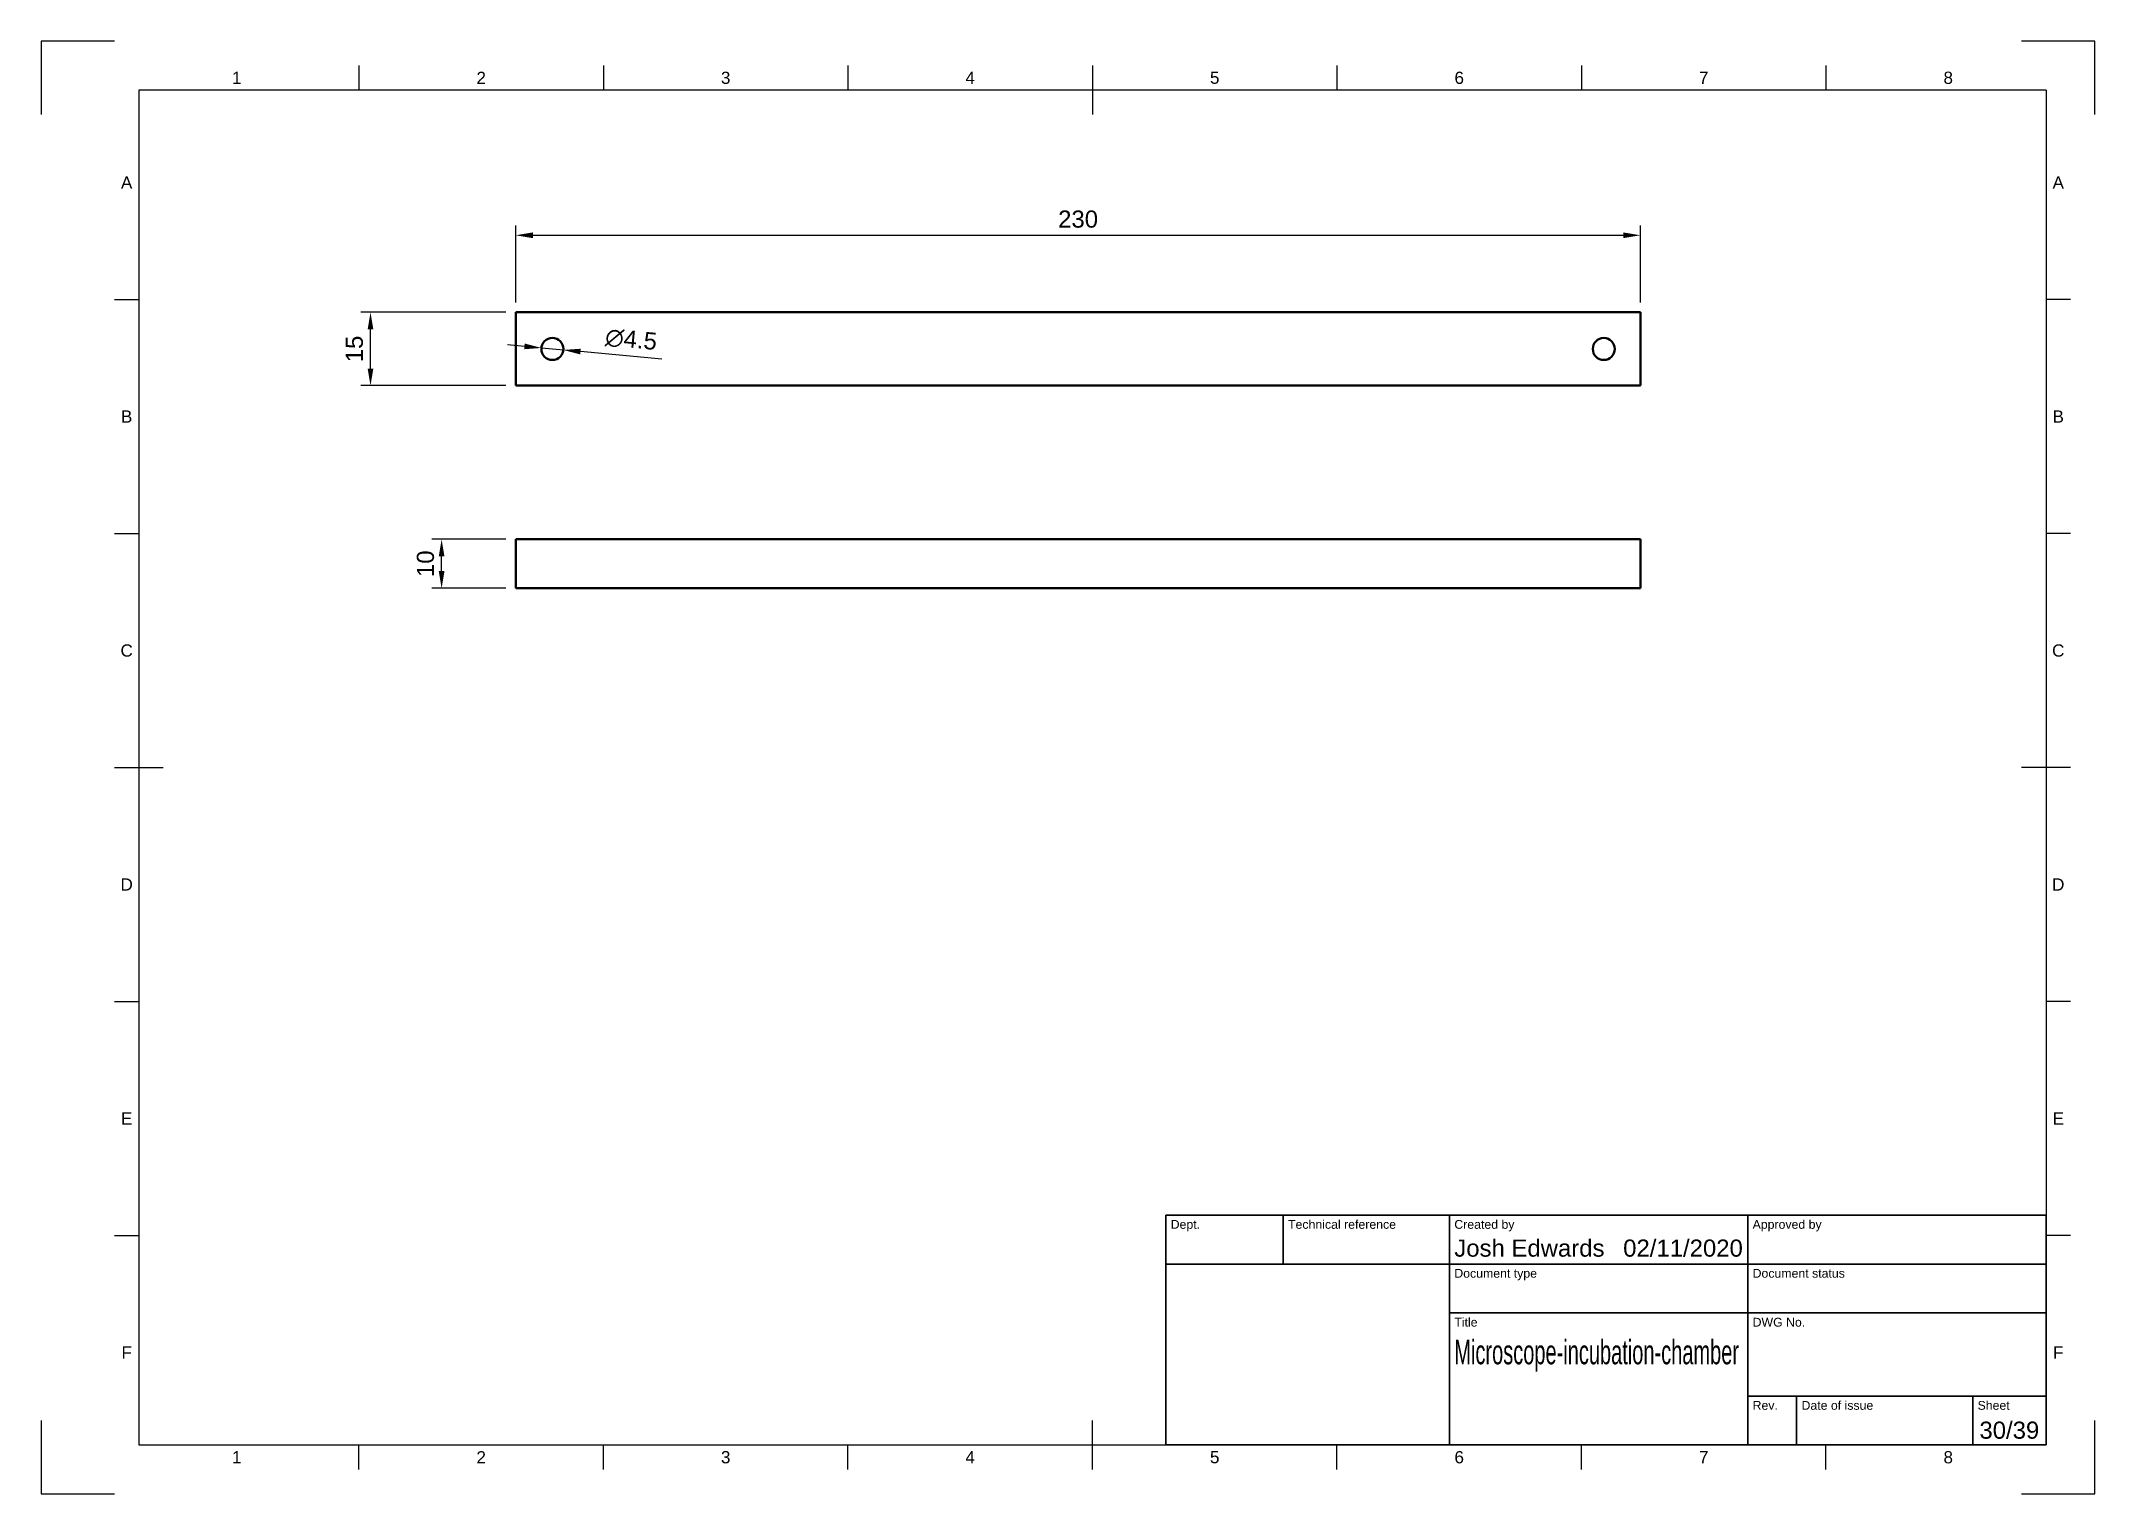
# Model space of a CAD drawing. Header units: millimetres. Extents: x 0 to 420, y 0 to 297.
import ezdxf
from ezdxf.enums import TextEntityAlignment as Align

# ---------------------------------------------------------------- set-up
doc = ezdxf.new("R2010")
doc.units = ezdxf.units.MM
doc.header["$LTSCALE"] = 0.75
for name, color, linetype, lineweight in [('Border', 7, 'Continuous', 25), ('Dimensions', 7, 'Continuous', 25), ('TitleBlock', 7, 'Continuous', 35), ('Visible', 7, 'Continuous', 50)]:
    doc.layers.add(name, color=color, linetype=linetype, lineweight=lineweight)
doc.styles.add('FusionTitle', font='')
doc.styles.get("Standard").update_dxf_attribs({"font": 'arial.ttf'})
doc.styles.get('FusionTitle').set_extended_font_data('Arial Unicode MS')
doc.dimstyles.new('ISO-25', dxfattribs={"dimtxt": 3.5, "dimasz": 3.5, "dimexe": 2, "dimexo": 2, "dimgap": 1.5, "dimtad": 1, "dimzin": 12, "dimdsep": 46, "dimtxsty": 'Standard', "dimcen": 0, "dimclrd": 256, "dimclre": 256, "dimclrt": 256, "dimazin": 3, "dimtp": 0.1, "dimtm": 0.1, "dimtfac": 0.714, "dimtmove": 0, "dimatfit": 3, "dimfxl": 1, "dimtzin": 12, "dimarcsym": 0})

# ---------------------------------------------------------------- blocks, each defined once
blk = doc.blocks.new('ISO_A3_SHEET')
at = {"layer": 'Border'}
for p, q in [((15, 297), (0, 297)), ((0, 297), (0, 282)), ((420, 297), (405, 297)), ((420, 282), (420, 297)), ((65, 292), (65, 287)), ((115, 292), (115, 287)), ((165, 292), (165, 287)), ((215, 292), (215, 282)), ((265, 292), (265, 287)), ((315, 292), (315, 287)), ((365, 292), (365, 287)), ((410, 287), (20, 287)), ((20, 287), (20, 10)), ((410, 287), (410, 10)), ((15, 244.16666), (20, 244.16666)), ((415, 244.16666), (410, 244.16666)), ((15, 196.33333), (20, 196.33333)), ((415, 196.33333), (410, 196.33333)), ((15, 148.5), (25, 148.5)), ((415, 148.5), (405, 148.5)), ((15, 100.66667), (20, 100.66667)), ((415, 100.66667), (410, 100.66667)), ((15, 52.83334), (20, 52.83334)), ((415, 52.83334), (410, 52.83334)), ((0, 15), (0, 0)), ((215, 5), (215, 15)), ((420, 0), (420, 15)), ((20, 10), (410, 10)), ((65, 5), (65, 10)), ((115, 5), (115, 10)), ((165, 5), (165, 10)), ((265, 5), (265, 10)), ((315, 5), (315, 10)), ((365, 5), (365, 10)), ((0, 0), (15, 0)), ((405, 0), (420, 0))]:
    blk.add_line(p, q, dxfattribs=at)
at = {"layer": 'Border', "style": 'FusionTitle'}
for s, p in [('1', (40, 289.5)), ('2', (90, 289.5)), ('3', (140, 289.5)), ('4', (190, 289.5)), ('5', (240, 289.5)), ('6', (290, 289.5)), ('7', (340, 289.5)), ('8', (390, 289.5)), ('A', (17.5, 268.08333)), ('A', (412.5, 268.08333)), ('B', (17.5, 220.25)), ('B', (412.5, 220.25)), ('C', (17.5, 172.41667)), ('C', (412.5, 172.41667)), ('D', (17.5, 124.58334)), ('D', (412.5, 124.58334)), ('E', (17.5, 76.75001)), ('E', (412.5, 76.75001)), ('F', (17.5, 28.91668)), ('F', (412.5, 28.91668)), ('1', (40, 7.5)), ('2', (90, 7.5)), ('3', (140, 7.5)), ('4', (190, 7.5)), ('5', (240, 7.5)), ('6', (290, 7.5)), ('7', (340, 7.5)), ('8', (390, 7.5))]:
    blk.add_text(s, height=2.5, dxfattribs=at).set_placement(p, align=Align.MIDDLE)
blk = doc.blocks.new('ISO_TITLEBLOCK')
at = {"layer": 'TitleBlock'}
for p, q in [((0, 47), (-180, 47)), ((-180, 47), (-180, 0)), ((-156, 37), (-156, 47)), ((-122, 0), (-122, 47)), ((-61, 0), (-61, 47)), ((0, 0), (0, 47)), ((-180, 37), (0, 37)), ((-122, 27), (0, 27)), ((-61, 10), (0, 10)), ((-51, 0), (-51, 10)), ((-15, 0), (-15, 10)), ((-180, 0), (0, 0))]:
    blk.add_line(p, q, dxfattribs=at)
at = {"layer": 'TitleBlock', "style": 'FusionTitle'}
for s, p in [('Dept.', (-179, 46)), ('Technical reference', (-155, 46)), ('Created by', (-121, 46)), ('Approved by', (-60, 46)), ('Document type', (-121, 36)), ('Document status', (-60, 36)), ('Title', (-121, 26)), ('DWG No.', (-60, 26)), ('Rev.', (-60, 9)), ('Date of issue', (-50, 9)), ('Sheet', (-14, 9))]:
    blk.add_text(s, height=1.8, dxfattribs=at).set_placement(p, align=Align.TOP_LEFT)
for tag, p, height in [('DEPT', (-179, 38.5), 3.5), ('TECHNICAL_REFERENCE', (-155, 38.5), 3.5), ('CREATED_BY', (-121, 38.5), 3.5), ('APPROVED_BY', (-60, 38.5), 3.5), ('DOCUMENT_TYPE', (-121, 28.5), 3.5), ('DOCUMENT_STATUS', (-60, 28.5), 3.5), ('TITLE_1', (-121, 16.5), 5), ('TITLE_2', (-121, 9), 5), ('TITLE_3', (-121, 1.5), 5), ('DATE_OF_ISSUE', (-50, 1.5), 3.5)]:
    blk.add_attdef(tag, p, '', height=height, dxfattribs=at)
for tag, p in [('CREATED_DATE', (-62, 38.5)), ('APPROVED_DATE', (-1, 38.5))]:
    blk.add_attdef(tag, text='', height=3.5, dxfattribs=at).set_placement(p, align=Align.RIGHT)
for tag, height, p in [('DRAWING_NUMBER', 5, (-30.5, 16.6)), ('REV', 3.5, (-56, 3.1)), ('SHEET', 3.5, (-7.5, 3.1))]:
    blk.add_attdef(tag, text='', height=height, dxfattribs=at).set_placement(p, align=Align.MIDDLE)
blk = doc.blocks.new('*D9')
at = {"layer": 'Defpoints', "color": 0, "transparency": 16777216}
for p in [(327.065038, 257.301515), (97.065038, 241.561248), (327.065038, 241.561248)]:
    blk.add_point(p, dxfattribs=at)
at = {"layer": 'Dimensions', "lineweight": -2, "transparency": 16777216}
for p, q in [((97.065038, 243.561248), (97.065038, 259.301515)), ((100.565038, 257.301515), (323.565038, 257.301515)), ((327.065038, 243.561248), (327.065038, 259.301515))]:
    blk.add_line(p, q, dxfattribs=at)
at = {"layer": 'Dimensions', "transparency": 16777216}
for points in [[(100.565038, 257.884849), (100.565038, 256.718182), (97.065038, 257.301515)], [(323.565038, 257.884849), (323.565038, 256.718182), (327.065038, 257.301515)]]:
    blk.add_solid(points, dxfattribs=at)
at = {"layer": 'Dimensions', "transparency": 16777216, "insert": (212.065038, 260.589714), "char_height": 3.5, "attachment_point": 5}
blk.add_mtext('230', dxfattribs=at)
blk = doc.blocks.new('*D10')
at = {"layer": 'Defpoints', "color": 0, "transparency": 16777216}
for p in [(67.366553, 241.561248), (97.065038, 241.561248), (97.065038, 226.561248)]:
    blk.add_point(p, dxfattribs=at)
at = {"layer": 'Dimensions', "lineweight": -2, "transparency": 16777216}
for p, q in [((95.065038, 241.561248), (65.366553, 241.561248)), ((67.366553, 230.061248), (67.366553, 238.061248)), ((95.065038, 226.561248), (65.366553, 226.561248))]:
    blk.add_line(p, q, dxfattribs=at)
at = {"layer": 'Dimensions', "transparency": 16777216}
for points in [[(66.78322, 238.061248), (67.949887, 238.061248), (67.366553, 241.561248)], [(66.78322, 230.061248), (67.949887, 230.061248), (67.366553, 226.561248)]]:
    blk.add_solid(points, dxfattribs=at)
at = {"layer": 'Dimensions', "transparency": 16777216, "insert": (64.079548, 234.061248), "char_height": 3.5, "attachment_point": 5, "rotation": 90}
blk.add_mtext('15', dxfattribs=at)
blk = doc.blocks.new('*D11')
at = {"layer": 'Defpoints', "color": 0, "transparency": 16777216}
for p in [(81.906726, 195.154817), (97.065038, 195.154817), (97.065038, 185.154817)]:
    blk.add_point(p, dxfattribs=at)
at = {"layer": 'Dimensions', "lineweight": -2, "transparency": 16777216}
for p, q in [((95.065038, 195.154817), (79.906726, 195.154817)), ((81.906726, 188.654817), (81.906726, 191.654817)), ((95.065038, 185.154817), (79.906726, 185.154817))]:
    blk.add_line(p, q, dxfattribs=at)
at = {"layer": 'Dimensions', "transparency": 16777216}
for points in [[(81.323393, 191.654817), (82.490059, 191.654817), (81.906726, 195.154817)], [(81.323393, 188.654817), (82.490059, 188.654817), (81.906726, 185.154817)]]:
    blk.add_solid(points, dxfattribs=at)
at = {"layer": 'Dimensions', "transparency": 16777216, "insert": (78.619721, 190.154817), "char_height": 3.5, "attachment_point": 5, "rotation": 90}
blk.add_mtext('10', dxfattribs=at)
blk = doc.blocks.new('*D12')
at = {"layer": 'Defpoints', "color": 0, "transparency": 16777216}
for p in [(102.324709, 234.269639), (106.805367, 233.852856)]:
    blk.add_point(p, dxfattribs=at)
at = {"layer": 'Dimensions', "lineweight": -2, "transparency": 16777216}
for p, q in [((98.839754, 234.593803), (95.354798, 234.917968)), ((102.324709, 234.269639), (106.805367, 233.852856)), ((126.924857, 231.981377), (110.290323, 233.528692))]:
    blk.add_line(p, q, dxfattribs=at)
at = {"layer": 'Dimensions', "transparency": 16777216}
for points in [[(98.893781, 235.174629), (98.785726, 234.012977), (102.324709, 234.269639)], [(110.34435, 234.109518), (110.236295, 232.947866), (106.805367, 233.852856)]]:
    blk.add_solid(points, dxfattribs=at)
at = {"layer": 'Dimensions', "transparency": 16777216, "insert": (120.663571, 235.963294), "char_height": 3.5, "attachment_point": 5, "rotation": 354.68576479}
blk.add_mtext('∅4.5', dxfattribs=at)

msp = doc.modelspace()

# ---------------------------------------------------------------- linework, layer by layer
at = {"layer": 'Visible', "extrusion": (0, 1, 0)}
for p, q in [((97.065038, 241.561248, 5), (327.065038, 241.561248, 5)), ((97.065038, 226.561248, 5), (97.065038, 241.561248, 5)), ((327.065038, 241.561248, 5), (327.065038, 226.561248, 5)), ((327.065038, 226.561248, 5), (97.065038, 226.561248, 5))]:
    msp.add_line(p, q, dxfattribs=at)
at = {"layer": 'Visible'}
for p, q in [((97.065038, 195.154817, 7.5), (327.065038, 195.154817, 7.5)), ((97.065038, 185.154817, 7.5), (97.065038, 195.154817, 7.5)), ((327.065038, 185.154817, 7.5), (327.065038, 195.154817, 7.5)), ((97.065038, 185.154817, 7.5), (327.065038, 185.154817, 7.5))]:
    msp.add_line(p, q, dxfattribs=at)
at = {"layer": 'Visible', "extrusion": (1e-16, 0, -1)}
for centre in [(-104.565038, 234.061248, -5), (-319.565038, 234.061248, -5)]:
    msp.add_circle(centre, 2.25, dxfattribs=at)

# ---------------------------------------------------------------- block references
at = {"layer": 'Border'}
msp.add_blockref('ISO_A3_SHEET', (0, 0), dxfattribs=at)
at = {"layer": 'TitleBlock'}
ref = msp.add_blockref('ISO_TITLEBLOCK', (410, 10), dxfattribs=at)
ref.add_attrib('CREATED_DATE', '02/11/2020', dxfattribs={"height": 3.5, "style": 'FusionTitle'}).set_placement((348, 48.5), align=Align.RIGHT)
ref.add_attrib('SHEET', '30/39', dxfattribs={"height": 3.5, "style": 'FusionTitle'}).set_placement((402.5, 13.1), align=Align.MIDDLE)
ref.add_attrib('TITLE_1', 'Microscope-incubation-chamber', (289, 26.5), dxfattribs={"height": 5, "style": 'FusionTitle', "width": 0.585891})
ref.add_attrib('CREATED_BY', 'Josh Edwards', (289, 48.5), dxfattribs={"height": 3.5, "style": 'FusionTitle'})

# ---------------------------------------------------------------- dimensions: what is measured, and where the dimension line sits
at = {"layer": 'Dimensions'}
for p1, p2, distance, picture, middle in [((97.065038, 241.561248), (327.065038, 241.561248), 15.740267, '*D9', (212.065038, 260.589714)), ((97.065038, 226.561248), (97.065038, 241.561248), 29.698485, '*D10', (64.079548, 234.061248)), ((97.065038, 185.154817), (97.065038, 195.154817), 15.158312, '*D11', (78.619721, 190.154817))]:
    dim = msp.add_aligned_dim(p1=p1, p2=p2, distance=distance, dimstyle='ISO-25', override={"dimlfac": 1, "dimclrd": 256, "dimclre": 256}, dxfattribs=at)
    dim.commit()
    dim.dimension.update_dxf_attribs({"geometry": picture, "text_midpoint": middle})
dim = msp.add_diameter_dim_2p(p1=(102.324709, 234.269639), p2=(106.805367, 233.852856), dimstyle='ISO-25', override={"dimlfac": 1, "dimclrd": 256, "dimclre": 256}, dxfattribs=at)
dim.commit()
dim.dimension.update_dxf_attribs({"geometry": '*D12', "text_midpoint": (120.663571, 235.963294)})

doc.saveas('drawing.dxf')
